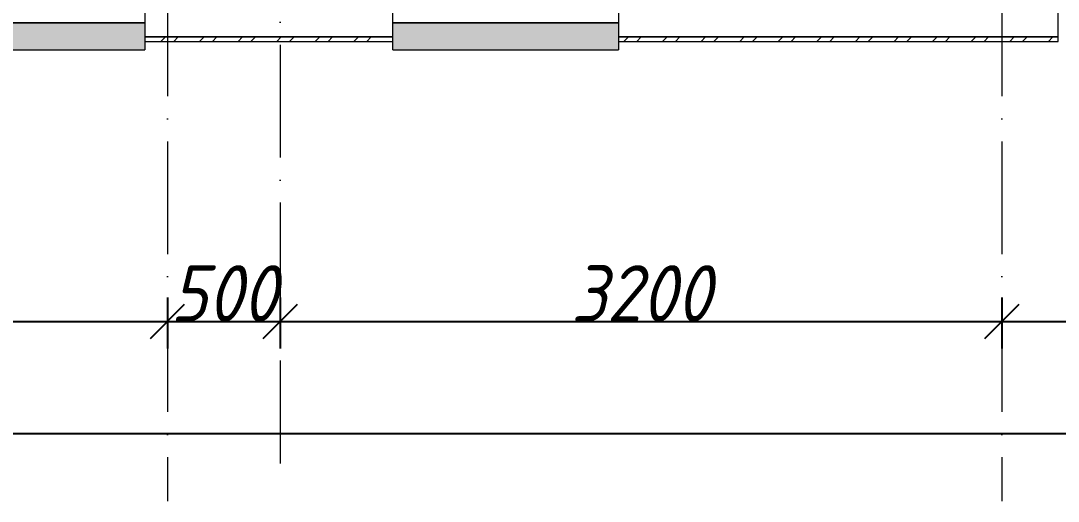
# Model space of a CAD drawing. Header units: millimetres. Extents: x -606178 to 312196, y -19338 to 632709.
# Drawn here: x -78365 to -73765, y 504686 to 506817 of the extents above; entities that cross this region are included whole.
import ezdxf

# ---------------------------------------------------------------- set-up
doc = ezdxf.new("R2010")
doc.units = ezdxf.units.MM
doc.linetypes.add('50_200_ШТРИХ_1Т_ш5_п1_п1_', pattern=[700, 500, -100, 0, -100])
for name, color, linetype, lineweight in [('A-____-____-DIMS', 7, 'Continuous', 9), ('A-GLAZ-____-OTLN', 7, 'Continuous', 9), ('A-WALL-____-MCUT', 7, 'Continuous', 13), ('A-WALL-____-PATT-1', 7, 'Continuous', 9), ('A-WALL-FNSH-MCUT-1', 7, 'Continuous', 9), ('S-GRID-____-OTLN-1', 7, '50_200_ШТРИХ_1Т_ш5_п1_п1_', 9)]:
    doc.layers.add(name, color=color, linetype=linetype, lineweight=lineweight)
doc.layers.add('A-GLAZ-____-OTLN-1', color=7, linetype='Continuous', lineweight=9, true_color=0xc0c0c0)
doc.styles.add('ISOCPEUR_I_9', font='isocpeui.ttf', dxfattribs={"width": 0.9, "height": 250})
doc.dimstyles.new('ISO-2_5_0_9К_БОЛЬШОЙ_ОСИ', dxfattribs={"dimscale": 304.8, "dimtxt": 248.995294, "dimasz": 0.492126, "dimexe": 0.393701, "dimexo": 0, "dimgap": 0, "dimtad": 1, "dimdec": 0, "dimzin": 0, "dimdsep": 46, "dimtxsty": 'ISOCPEUR_I_9', "dimblk1": 'OBLIQUE', "dimblk2": 'OBLIQUE', "dimsah": 1, "dimcen": 0.09, "dimdle": 0.393701, "dimazin": 0, "dimtfac": 1, "dimtdec": 4, "dimtix": 1, "dimtmove": 0, "dimatfit": 3, "dimfxl": 1, "dimtvp": 1, "dimtolj": 1, "dimtzin": 0, "dimarcsym": 2})

# ---------------------------------------------------------------- blocks, each defined once
blk = doc.blocks.new('Отлив_СКБ - Отлив витража_120_НВФ-31885283-АР1_План отверстий 3 этажа в осях 1-64_Ю-ЯЯ')
at = {"layer": 'A-GLAZ-____-OTLN-1'}
for points in [[(426.9, -2), (1000, -2), (1000, 0), (0, 0), (0, -2)], [(426.9, -120), (1000, -120), (1000, -2), (0, -2), (0, -120)]]:
    blk.add_hatch(color=256, dxfattribs=at).paths.add_polyline_path(points, flags=0)
at = {"layer": 'A-GLAZ-____-OTLN'}
for p, q in [((0, 0), (1000, 0)), ((1000, -2), (0, -2)), ((0, -120), (0, -83)), ((1000, -83), (1000, -120)), ((0, -120), (1000, -120))]:
    blk.add_line(p, q, dxfattribs=at)
blk = doc.blocks.new('Отлив_СКБ - Отлив витража_120_НВФ-31885687-АР1_План отверстий 3 этажа в осях 1-64_Ю-ЯЯ')
at = {"layer": 'A-GLAZ-____-OTLN-1'}
for points in [[(0, -2), (1800, -2), (1800, 0), (0, 0)], [(945, -120), (1800, -120), (1800, -2), (0, -2), (0, -120), (878.1, -120)]]:
    blk.add_hatch(color=256, dxfattribs=at).paths.add_polyline_path(points, flags=0)
at = {"layer": 'A-GLAZ-____-OTLN'}
for p, q in [((0, 0), (1800, 0)), ((1800, -2), (0, -2)), ((0, -120), (0, -83)), ((1800, -83), (1800, -120)), ((0, -120), (1800, -120))]:
    blk.add_line(p, q, dxfattribs=at)
blk = doc.blocks.new('_Oblique')
at = {"color": 0, "linetype": 'ByBlock', "lineweight": -2}
blk.add_line((-0.5, -0.5), (0.5, 0.5), dxfattribs=at)
blk = doc.blocks.new('*D5265')
at = {"layer": 'A-____-____-DIMS', "color": 0, "lineweight": -2, "transparency": 16777216}
for p, q in [((-83214.9, 505588.8), (-83214.9, 505362.7)), ((-77714.9, 505588.8), (-77714.9, 505362.7)), ((-83334.9, 505482.7), (-77594.9, 505482.7))]:
    blk.add_line(p, q, dxfattribs=at)
at = {"layer": 'Defpoints', "color": 0, "transparency": 16777216}
for p in [(-83214.9, 505588.8), (-77714.9, 505588.8), (-77714.9, 505482.7)]:
    blk.add_point(p, dxfattribs=at)
at = {"layer": 'A-____-____-DIMS', "color": 0, "lineweight": -2, "transparency": 16777216, "xscale": 150, "yscale": 150, "zscale": 150, "rotation": 180}
blk.add_blockref('_Oblique', (-83214.9, 505482.7), dxfattribs=at)
at = {"layer": 'A-____-____-DIMS', "color": 0, "lineweight": -2, "transparency": 16777216, "xscale": 150, "yscale": 150, "zscale": 150}
blk.add_blockref('_Oblique', (-77714.9, 505482.7), dxfattribs=at)
at = {"layer": 'A-____-____-DIMS', "color": 0, "transparency": 16777216, "insert": (-80464.9, 505607.7), "char_height": 250, "width": 758.478, "attachment_point": 5, "style": 'ISOCPEUR_I_9'}
blk.add_mtext('\\A1;5500', dxfattribs=at)
blk = doc.blocks.new('*D5266')
at = {"layer": 'A-____-____-DIMS', "color": 0, "lineweight": -2, "transparency": 16777216}
for p, q in [((-77714.9, 505588.8), (-77714.9, 505362.7)), ((-77214.9, 505588.8), (-77214.9, 505362.7)), ((-77834.9, 505482.7), (-77094.9, 505482.7))]:
    blk.add_line(p, q, dxfattribs=at)
at = {"layer": 'Defpoints', "color": 0, "transparency": 16777216}
for p in [(-77714.9, 505588.8), (-77214.9, 505588.8), (-77214.9, 505482.7)]:
    blk.add_point(p, dxfattribs=at)
at = {"layer": 'A-____-____-DIMS', "color": 0, "lineweight": -2, "transparency": 16777216, "xscale": 150, "yscale": 150, "zscale": 150, "rotation": 180}
blk.add_blockref('_Oblique', (-77714.9, 505482.7), dxfattribs=at)
at = {"layer": 'A-____-____-DIMS', "color": 0, "lineweight": -2, "transparency": 16777216, "xscale": 150, "yscale": 150, "zscale": 150}
blk.add_blockref('_Oblique', (-77214.9, 505482.7), dxfattribs=at)
at = {"layer": 'A-____-____-DIMS', "color": 0, "transparency": 16777216, "insert": (-77464.9, 505607.7), "char_height": 250, "width": 568.858, "attachment_point": 5, "style": 'ISOCPEUR_I_9'}
blk.add_mtext('\\A1;500', dxfattribs=at)
blk = doc.blocks.new('*D5267')
at = {"layer": 'A-____-____-DIMS', "color": 0, "lineweight": -2, "transparency": 16777216}
for p, q in [((-77214.9, 505588.8), (-77214.9, 505362.7)), ((-74014.9, 505588.8), (-74014.9, 505362.7)), ((-77334.9, 505482.7), (-73894.9, 505482.7))]:
    blk.add_line(p, q, dxfattribs=at)
at = {"layer": 'Defpoints', "color": 0, "transparency": 16777216}
for p in [(-77214.9, 505588.8), (-74014.9, 505588.8), (-74014.9, 505482.7)]:
    blk.add_point(p, dxfattribs=at)
at = {"layer": 'A-____-____-DIMS', "color": 0, "lineweight": -2, "transparency": 16777216, "xscale": 150, "yscale": 150, "zscale": 150, "rotation": 180}
blk.add_blockref('_Oblique', (-77214.9, 505482.7), dxfattribs=at)
at = {"layer": 'A-____-____-DIMS', "color": 0, "lineweight": -2, "transparency": 16777216, "xscale": 150, "yscale": 150, "zscale": 150}
blk.add_blockref('_Oblique', (-74014.9, 505482.7), dxfattribs=at)
at = {"layer": 'A-____-____-DIMS', "color": 0, "transparency": 16777216, "insert": (-75614.9, 505607.7), "char_height": 250, "width": 758.478, "attachment_point": 5, "style": 'ISOCPEUR_I_9'}
blk.add_mtext('\\A1;3200', dxfattribs=at)
blk = doc.blocks.new('*D5268')
at = {"layer": 'A-____-____-DIMS', "color": 0, "lineweight": -2, "transparency": 16777216}
for p, q in [((-74014.9, 505588.8), (-74014.9, 505362.7)), ((-71764.9, 505588.8), (-71764.9, 505362.7)), ((-74134.9, 505482.7), (-71644.9, 505482.7))]:
    blk.add_line(p, q, dxfattribs=at)
at = {"layer": 'Defpoints', "color": 0, "transparency": 16777216}
for p in [(-74014.9, 505588.8), (-71764.9, 505588.8), (-71764.9, 505482.7)]:
    blk.add_point(p, dxfattribs=at)
at = {"layer": 'A-____-____-DIMS', "color": 0, "lineweight": -2, "transparency": 16777216, "xscale": 150, "yscale": 150, "zscale": 150, "rotation": 180}
blk.add_blockref('_Oblique', (-74014.9, 505482.7), dxfattribs=at)
at = {"layer": 'A-____-____-DIMS', "color": 0, "lineweight": -2, "transparency": 16777216, "xscale": 150, "yscale": 150, "zscale": 150}
blk.add_blockref('_Oblique', (-71764.9, 505482.7), dxfattribs=at)
at = {"layer": 'A-____-____-DIMS', "color": 0, "transparency": 16777216, "insert": (-72889.9, 505607.7), "char_height": 250, "width": 758.478, "attachment_point": 5, "style": 'ISOCPEUR_I_9'}
blk.add_mtext('\\A1;2250', dxfattribs=at)
blk = doc.blocks.new('*D5218')
at = {"layer": 'A-____-____-DIMS', "color": 0, "lineweight": -2, "transparency": 16777216}
for p, q in [((-143064.9, 505092), (-143064.9, 504865.9)), ((-69664.9, 505092), (-69664.9, 504865.9)), ((-143184.9, 504985.9), (-69544.9, 504985.9))]:
    blk.add_line(p, q, dxfattribs=at)
at = {"layer": 'Defpoints', "color": 0, "transparency": 16777216}
for p in [(-143064.9, 505092), (-69664.9, 505092), (-69664.9, 504985.9)]:
    blk.add_point(p, dxfattribs=at)
at = {"layer": 'A-____-____-DIMS', "color": 0, "lineweight": -2, "transparency": 16777216, "xscale": 150, "yscale": 150, "zscale": 150, "rotation": 180}
blk.add_blockref('_Oblique', (-143064.9, 504985.9), dxfattribs=at)
at = {"layer": 'A-____-____-DIMS', "color": 0, "lineweight": -2, "transparency": 16777216, "xscale": 150, "yscale": 150, "zscale": 150}
blk.add_blockref('_Oblique', (-69664.9, 504985.9), dxfattribs=at)
at = {"layer": 'A-____-____-DIMS', "color": 0, "transparency": 16777216, "insert": (-106364.9, 505112.5), "char_height": 250, "width": 971.082, "attachment_point": 5, "style": 'ISOCPEUR_I_9'}
blk.add_mtext('\\A1;73400', dxfattribs=at)

msp = doc.modelspace()

# ---------------------------------------------------------------- hatches: boundary and pattern name
at = {"layer": 'A-WALL-____-PATT-1'}
h = msp.add_hatch(dxfattribs=at)
h.set_pattern_fill('FP_6', color=256, style=0, pattern_type=2)
h.set_pattern_definition([(45, (-140714.89, 451794.26), (-85.53659, 85.53659), []), (45, (-140657.87, 451794.26), (-85.53659, 85.53659), [])])
h.paths.add_polyline_path([(-66514.891, 506725.3011), (-66514.891, 506745.3011), (-72764.891, 506745.3011), (-72764.891, 506725.3011), (-70030.3454, 506725.3011)], flags=0)
h.paths.add_polyline_path([(-73764.891, 506725.3011), (-73764.891, 506745.3011), (-75714.891, 506745.3011), (-75714.891, 506725.3011), (-75332.7383, 506725.3011)], flags=0)
h.paths.add_polyline_path([(-77814.891, 506725.3011), (-76714.891, 506725.3011), (-76714.891, 506745.3011), (-77814.891, 506745.3011)], flags=0)
h.paths.add_polyline_path([(-80194.891, 506725.3011), (-79614.891, 506725.3011), (-79614.891, 506745.3011), (-80194.891, 506745.3011)], flags=0)

# ---------------------------------------------------------------- linework, layer by layer
at = {"layer": 'A-WALL-____-MCUT'}
for p, q in [((-77814.891, 506969.3011), (-77814.891, 506745.3011)), ((-76714.891, 506745.3011), (-76714.891, 506969.3011)), ((-75714.891, 506969.3011), (-75714.891, 506745.3011)), ((-73764.891, 506745.3011), (-73764.891, 506975.3011)), ((-77814.891, 506745.3011), (-76714.891, 506745.3011)), ((-75714.891, 506745.3011), (-73764.891, 506745.3011))]:
    msp.add_line(p, q, dxfattribs=at)
at = {"layer": 'A-WALL-FNSH-MCUT-1'}
for p, q in [((-76714.891, 506745.3011), (-77814.891, 506745.3011)), ((-77814.891, 506745.3011), (-77814.891, 506725.3011)), ((-76714.891, 506725.3011), (-76714.891, 506745.3011)), ((-73764.891, 506745.3011), (-75714.891, 506745.3011)), ((-75714.891, 506745.3011), (-75714.891, 506725.3011)), ((-73764.891, 506725.3011), (-73764.891, 506745.3011)), ((-77814.891, 506725.3011), (-76714.891, 506725.3011)), ((-75714.891, 506725.3011), (-73764.891, 506725.3011))]:
    msp.add_line(p, q, dxfattribs=at)
at = {"layer": 'S-GRID-____-OTLN-1'}
for p, q in [((-77714.891, 542687.1106), (-77714.891, 504685.847)), ((-74014.891, 542687.1106), (-74014.891, 504685.847)), ((-77214.891, 542415.4959), (-77214.891, 504852.8552))]:
    msp.add_line(p, q, dxfattribs=at)

# ---------------------------------------------------------------- block references
at = {"layer": 'A-GLAZ-____-OTLN'}
for name, p in [('Отлив_СКБ - Отлив витража_120_НВФ-31885687-АР1_План отверстий 3 этажа в осях 1-64_Ю-ЯЯ', (-79614.891, 506808.3011)), ('Отлив_СКБ - Отлив витража_120_НВФ-31885283-АР1_План отверстий 3 этажа в осях 1-64_Ю-ЯЯ', (-76714.891, 506808.3011))]:
    msp.add_blockref(name, p, dxfattribs=at)

# ---------------------------------------------------------------- dimensions: what is measured, and where the dimension line sits
at = {"layer": 'A-____-____-DIMS'}
for base, p1, p2, override, picture, middle in [((-77714.891, 505482.7262), (-83214.891, 505588.7923), (-77714.891, 505588.7923), {"dimpost": '<>', "dimfxl": 5500}, '*D5265', (-80464.891, 505607.7262)), ((-77214.891, 505482.7262), (-77714.891, 505588.7923), (-77214.891, 505588.7923), {"dimpost": '<>', "dimfxl": 500}, '*D5266', (-77464.891, 505607.7262)), ((-74014.891, 505482.7262), (-77214.891, 505588.7923), (-74014.891, 505588.7923), {"dimpost": '<>', "dimfxl": 3200}, '*D5267', (-75614.891, 505607.7262)), ((-71764.891, 505482.7262), (-74014.891, 505588.7923), (-71764.891, 505588.7923), {"dimpost": '<>', "dimfxl": 2250}, '*D5268', (-72889.891, 505607.7262)), ((-69664.891, 504985.926), (-143064.891, 505091.992), (-69664.891, 505091.992), {"dimpost": '<>', "dimfxl": 73400}, '*D5218', (-106364.891, 505112.5358))]:
    dim = msp.add_linear_dim(base=base, p1=p1, p2=p2, dimstyle='ISO-2_5_0_9К_БОЛЬШОЙ_ОСИ', override=override, dxfattribs=at)
    dim.commit()
    dim.dimension.update_dxf_attribs({"geometry": picture, "text_midpoint": middle})

doc.saveas('drawing.dxf')
